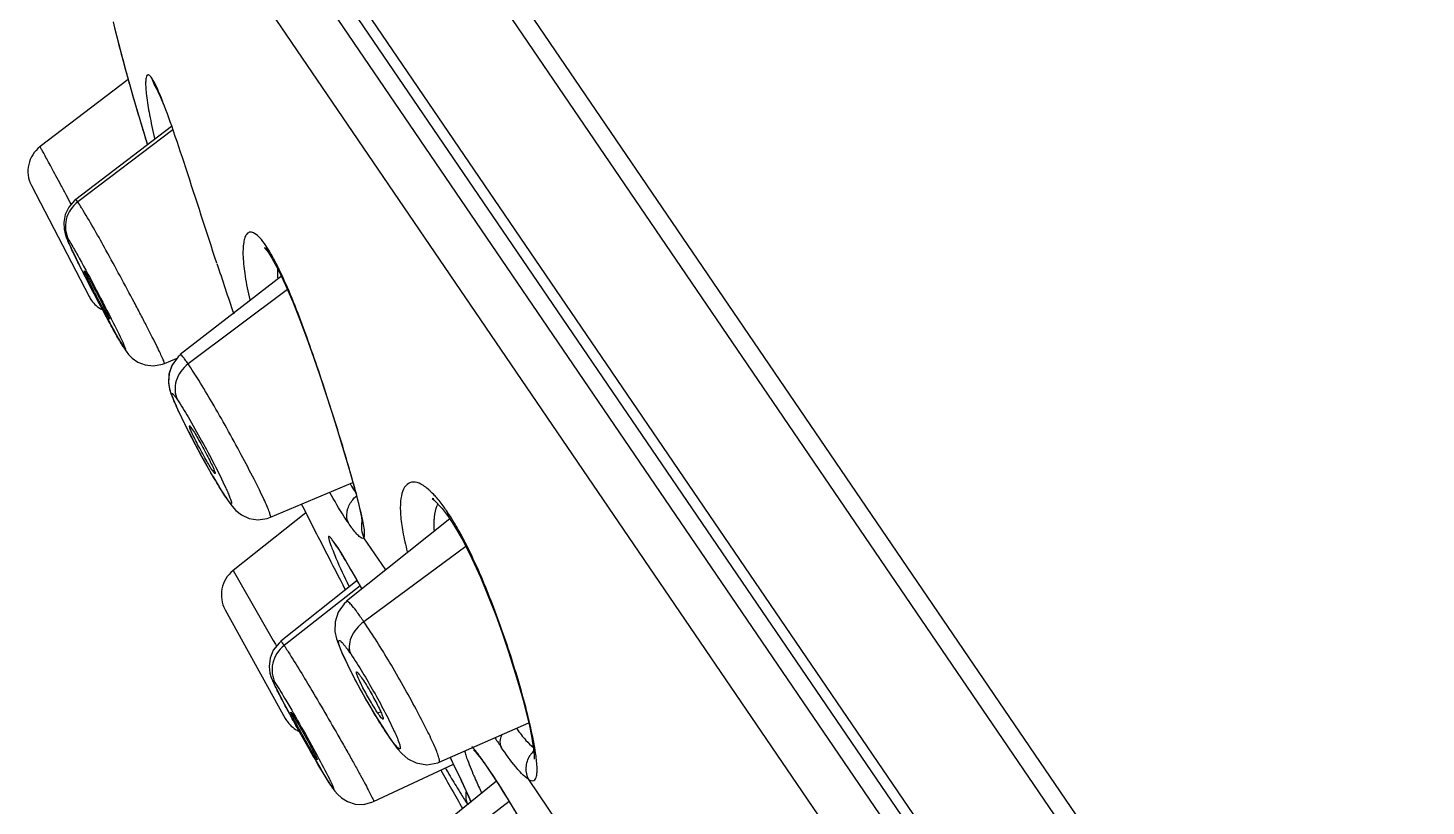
# Model space of a CAD drawing. Header units: millimetres. Extents: x 1122 to 8358, y -1894 to -296.
# Drawn here: x 7940.8 to 7963.43, y -590.79 to -578.2 of the extents above; entities that cross this region are included whole.
import ezdxf

# ---------------------------------------------------------------- set-up
doc = ezdxf.new("R2010")
doc.units = ezdxf.units.MM
doc.header["$LTSCALE"] = 3
doc.layers.add('DEF_LAYER_ASSEM_MEMBER', color=7, linetype='Continuous')

msp = doc.modelspace()

# ---------------------------------------------------------------- linework, layer by layer
at = {"layer": 'DEF_LAYER_ASSEM_MEMBER', "color": 9, "linetype": 'Continuous'}
for p, q in [((7985.436, -635.392), (7941.588, -571.048)), ((7986.127, -633.067), (7944.004, -571.255)), ((7944.813, -571.935), (7987.965, -635.243)), ((7984.202, -634.379), (7942.079, -572.567)), ((7941.642, -573.405), (7983.262, -634.479)), ((7942.859, -579.145), (7942.802, -579.009)), ((7943.142, -579.846), (7941.604, -581.012)), ((7942.732, -580.085), (7942.715, -580.03)), ((7941.48, -581.019), (7941.42, -580.908)), ((7941.496, -581.049), (7941.48, -581.019)), ((7941.604, -581.012), (7941.573, -580.975)), ((7944.695, -581.839), (7944.646, -581.716)), ((7944.998, -582.429), (7943.391, -583.635)), ((7942.351, -583.371), (7942.38, -583.42)), ((7943.804, -585.358), (7943.788, -585.365)), ((7944, -585.791), (7944.026, -585.835)), ((7947.615, -586.125), (7947.581, -586.022)), ((7945.793, -586.587), (7945.766, -586.54)), ((7946.589, -586.967), (7946.236, -586.449)), ((7947.885, -586.59), (7946.235, -587.807)), ((7944.117, -586.98), (7944.766, -588.111)), ((7946.174, -587.227), (7944.944, -588.194)), ((7944.766, -588.111), (7944.802, -588.173)), ((7944.802, -588.173), (7944.819, -588.204)), ((7946.507, -589.265), (7946.461, -589.287)), ((7946.624, -589.641), (7946.644, -589.678)), ((7948.262, -590.21), (7948.24, -590.171)), ((7950.111, -592.135), (7948.902, -590.361)), ((7945.706, -590.464), (7945.729, -590.501)), ((7948.588, -590.719), (7947.324, -591.687))]:
    msp.add_line(p, q, dxfattribs=at)
at = {"layer": 'DEF_LAYER_ASSEM_MEMBER', "color": 7, "linetype": 'Continuous'}
for p, q in [((7985.082, -635.177), (7941.658, -571.457)), ((7942.175, -578.097), (7942.2, -578.196)), ((7942.2, -578.196), (7942.261, -578.44)), ((7942.421, -579.032), (7940.994, -580.117)), ((7942.859, -579.145), (7942.859, -579.145)), ((7942.942, -579.317), (7942.99, -579.434)), ((7943.122, -579.789), (7941.572, -580.975)), ((7940.854, -580.746), (7941.788, -582.545)), ((7944.666, -581.799), (7944.695, -581.839)), ((7944.696, -581.84), (7944.695, -581.839)), ((7944.696, -581.84), (7944.746, -581.92)), ((7941.686, -582.147), (7941.75, -582.273)), ((7941.708, -582.128), (7941.717, -582.139)), ((7944.899, -582.213), (7943.263, -583.484)), ((7941.968, -582.69), (7942.045, -582.834)), ((7942.044, -582.832), (7942.12, -582.971)), ((7942.118, -582.911), (7942.108, -582.9)), ((7942.119, -582.969), (7942.191, -583.1)), ((7942.19, -583.099), (7942.257, -583.217)), ((7942.363, -583.394), (7942.382, -583.423)), ((7942.38, -583.42), (7942.386, -583.429)), ((7942.386, -583.429), (7942.425, -583.48)), ((7943.005, -583.626), (7943.213, -583.541)), ((7943.21, -583.542), (7943.126, -583.659)), ((7943.006, -583.627), (7943.006, -583.627)), ((7943.148, -584.207), (7943.195, -584.315)), ((7943.192, -584.309), (7943.252, -584.439)), ((7943.249, -584.432), (7943.322, -584.582)), ((7943.318, -584.575), (7943.402, -584.741)), ((7943.399, -584.734), (7943.492, -584.913)), ((7943.489, -584.907), (7943.588, -585.093)), ((7943.586, -585.088), (7943.69, -585.277)), ((7943.687, -585.273), (7943.792, -585.456)), ((7943.79, -585.453), (7943.89, -585.622)), ((7943.889, -585.62), (7943.981, -585.767)), ((7944.721, -586.116), (7946.058, -585.554)), ((7943.98, -585.766), (7944.027, -585.836)), ((7944.026, -585.835), (7944.049, -585.868)), ((7944.026, -585.835), (7944.027, -585.836)), ((7944.049, -585.868), (7944.101, -585.938)), ((7945.296, -586.046), (7944.117, -586.98)), ((7947.504, -585.974), (7947.615, -586.125)), ((7944.722, -586.117), (7944.722, -586.117)), ((7947.628, -586.14), (7945.952, -587.474)), ((7947.616, -586.126), (7947.615, -586.125)), ((7947.616, -586.126), (7947.693, -586.245)), ((7947.693, -586.245), (7947.84, -586.5)), ((7945.793, -586.587), (7945.793, -586.587)), ((7945.793, -586.587), (7945.811, -586.614)), ((7945.811, -586.614), (7945.871, -586.708)), ((7946.124, -587.14), (7944.888, -588.124)), ((7943.99, -587.614), (7944.963, -589.373)), ((7945.957, -587.481), (7945.918, -587.516)), ((7945.957, -587.481), (7945.957, -587.481)), ((7945.968, -588.5), (7946.063, -588.689)), ((7946.063, -588.689), (7946.175, -588.899)), ((7946.175, -588.899), (7946.301, -589.123)), ((7945.051, -589.273), (7945.067, -589.292)), ((7946.301, -589.123), (7946.434, -589.348)), ((7945.03, -589.295), (7945.095, -589.414)), ((7946.434, -589.348), (7946.566, -589.56)), ((7947.452, -590.079), (7948.903, -589.446)), ((7946.566, -589.56), (7946.645, -589.678)), ((7946.644, -589.678), (7946.645, -589.678)), ((7945.311, -589.801), (7945.386, -589.932)), ((7945.386, -589.932), (7945.461, -590.063)), ((7945.461, -590.063), (7945.532, -590.184)), ((7945.481, -590.041), (7945.465, -590.021)), ((7946.392, -590.718), (7947.683, -590.113)), ((7947.629, -590.002), (7947.669, -590.084)), ((7948.19, -590.107), (7948.262, -590.21)), ((7945.598, -590.294), (7945.659, -590.393)), ((7945.658, -590.392), (7945.71, -590.473)), ((7945.659, -590.393), (7945.71, -590.473)), ((7948.379, -590.388), (7947.108, -591.417)), ((7948.262, -590.21), (7948.262, -590.21)), ((7948.262, -590.21), (7948.32, -590.296)), ((7945.71, -590.473), (7945.729, -590.502)), ((7945.765, -590.551), (7945.805, -590.599))]:
    msp.add_line(p, q, dxfattribs=at)
for points in [[(7942.261, -578.44), (7942.371, -578.855), (7942.522, -579.393), (7942.711, -580.02), (7942.733, -580.086)], [(7942.859, -579.145), (7942.873, -579.168), (7942.902, -579.227), (7942.942, -579.317)], [(7941.573, -580.975), (7941.553, -580.991), (7941.459, -581.097), (7941.4, -581.218)], [(7941.4, -581.218), (7941.377, -581.343), (7941.382, -581.452), (7941.4, -581.53), (7941.418, -581.583), (7941.438, -581.633), (7941.464, -581.691), (7941.495, -581.758), (7941.532, -581.837)], [(7944.631, -581.756), (7944.627, -581.753), (7944.666, -581.799)], [(7941.532, -581.837), (7941.577, -581.928), (7941.628, -582.032), (7941.686, -582.147)], [(7944.746, -581.92), (7944.854, -582.117), (7944.968, -582.359)], [(7941.75, -582.273), (7941.82, -582.408), (7941.893, -582.548), (7941.968, -582.69)], [(7944.968, -582.359), (7945.085, -582.631), (7945.2, -582.922), (7945.311, -583.222), (7945.419, -583.524), (7945.521, -583.824), (7945.619, -584.117), (7945.71, -584.401), (7945.796, -584.673), (7945.874, -584.927), (7945.945, -585.162), (7946.008, -585.377), (7946.063, -585.572), (7946.109, -585.744), (7946.147, -585.892), (7946.175, -586.016), (7946.194, -586.113), (7946.204, -586.18), (7946.205, -586.187)], [(7942.191, -583.1), (7942.257, -583.218), (7942.315, -583.316), (7942.363, -583.394)], [(7942.257, -583.217), (7942.315, -583.316), (7942.363, -583.394)], [(7942.425, -583.48), (7942.486, -583.542), (7942.577, -583.604), (7942.694, -583.65), (7942.83, -583.664), (7942.973, -583.639), (7943.006, -583.627)], [(7943.267, -583.487), (7943.228, -583.521), (7943.132, -583.647), (7943.081, -583.789), (7943.072, -583.93), (7943.09, -584.038)], [(7943.126, -583.659), (7943.078, -583.801), (7943.073, -583.94), (7943.091, -584.044), (7943.117, -584.127)], [(7943.09, -584.038), (7943.116, -584.122), (7943.151, -584.213)], [(7947.366, -585.82), (7947.341, -585.813), (7947.375, -585.839), (7947.504, -585.974)], [(7944.101, -585.938), (7944.162, -586.005), (7944.252, -586.076), (7944.376, -586.134), (7944.518, -586.157), (7944.67, -586.136), (7944.722, -586.117)], [(7945.763, -586.545), (7945.76, -586.541), (7945.769, -586.554), (7945.793, -586.587)], [(7947.84, -586.5), (7947.984, -586.784), (7948.121, -587.085), (7948.249, -587.393), (7948.368, -587.7), (7948.477, -588.002), (7948.575, -588.293), (7948.664, -588.571), (7948.742, -588.834), (7948.811, -589.078), (7948.868, -589.298), (7948.913, -589.493), (7948.948, -589.66), (7948.972, -589.799), (7948.987, -589.908), (7948.992, -589.985), (7948.993, -590.027), (7948.992, -590.032)], [(7945.871, -586.708), (7945.943, -586.828), (7946.026, -586.968), (7946.116, -587.125), (7946.201, -587.276)], [(7945.918, -587.516), (7945.818, -587.652), (7945.768, -587.811), (7945.767, -587.963), (7945.793, -588.084), (7945.833, -588.2)], [(7944.891, -588.126), (7944.861, -588.152), (7944.768, -588.269)], [(7944.768, -588.269), (7944.716, -588.4), (7944.702, -588.531), (7944.715, -588.639), (7944.736, -588.709), (7944.756, -588.758), (7944.778, -588.806), (7944.803, -588.859), (7944.835, -588.923), (7944.873, -588.998)], [(7945.833, -588.2), (7945.891, -588.338), (7945.968, -588.5)], [(7944.873, -588.998), (7944.918, -589.086), (7944.971, -589.185), (7945.03, -589.295)], [(7945.095, -589.414), (7945.164, -589.539), (7945.237, -589.669), (7945.311, -589.801)], [(7946.644, -589.678), (7946.693, -589.748), (7946.776, -589.858)], [(7946.776, -589.858), (7946.855, -589.947), (7946.948, -590.026), (7947.08, -590.093), (7947.252, -590.122), (7947.429, -590.089), (7947.452, -590.079)], [(7948.017, -589.887), (7948.011, -589.882), (7948.017, -589.888), (7948.042, -589.915)], [(7948.042, -589.915), (7948.081, -589.962), (7948.131, -590.026), (7948.19, -590.107)], [(7945.46, -590.061), (7945.532, -590.182), (7945.599, -590.295)], [(7947.669, -590.084), (7947.733, -590.216), (7947.791, -590.336), (7947.842, -590.443), (7947.885, -590.537)], [(7948.32, -590.296), (7948.449, -590.496), (7948.586, -590.716), (7948.727, -590.951), (7948.87, -591.194), (7949.011, -591.442), (7949.15, -591.691), (7949.285, -591.936), (7949.413, -592.175), (7949.535, -592.406), (7949.608, -592.548)], [(7945.729, -590.501), (7945.734, -590.509), (7945.765, -590.551)], [(7945.805, -590.599), (7945.872, -590.66), (7945.97, -590.72), (7946.092, -590.758), (7946.226, -590.764), (7946.363, -590.731), (7946.392, -590.719)], [(7947.885, -590.537), (7947.922, -590.617), (7947.951, -590.683), (7947.967, -590.722)]]:
    msp.add_lwpolyline(points, dxfattribs=at)
at = {"layer": 'DEF_LAYER_ASSEM_MEMBER', "color": 9, "linetype": 'Continuous'}
for centre, radius, start, end in [((7973.787, -570.34), 32.549, 193.967, 195.1979), ((7972.711, -570.629), 31.435, 195.2044, 195.5923), ((7972.653, -570.645), 31.375, 195.5908, 196.2143), ((7972.563, -570.671), 31.281, 196.2161, 196.8047), ((7972.269, -570.76), 30.974, 196.8039, 197.4151), ((8038.183, -551.02), 99.287, 198.18515, 198.68159), ((7940.249, -587.43), 6.099, 13.0111, 13.1348), ((7947.829, -586.087), 0.438, 154.2946, 158.1855), ((7944.862, -587.885), 3.296, 32.6572, 34.4167), ((7944.199, -588.308), 4.082, 30.2805, 32.6377), ((7946.594, -586.272), 0.399, 167.3416, 206.2204), ((7943.62, -587.998), 2.594, 33.2591, 34.2016), ((7933.883, -593.979), 14.023, 30.1553, 30.8516), ((7924.429, -599.44), 24.941, 29.2116, 30.0905), ((7949.697, -587.548), 3.719, 214.2604, 215.0005), ((7954.745, -585.56), 7.605, 212.9038, 214.2297), ((7949.257, -589.496), 1.452, 196.0804, 197.4622), ((7949.276, -590.191), 0.414, 135.0864, 147.9545), ((7912.735, -607.23), 38.916, 26.0528, 26.2796), ((7941.768, -594.577), 7.83, 33.9635, 34.2476), ((7943.904, -592.461), 4.422, 23.0126, 23.6793)]:
    msp.add_arc(centre, radius, start, end, dxfattribs=at)
at = {"layer": 'DEF_LAYER_ASSEM_MEMBER', "color": 7, "linetype": 'Continuous'}
for centre, radius, start, end in [((7941.297, -580.515), 0.5, 127.2837, 207.4412), ((8159.081, -477.207), 239.896, 206.94212, 207.14829), ((8141.898, -486.019), 220.585, 207.14806, 207.32888), ((7944.428, -587.372), 0.5, 128.4032, 208.9412), ((8035.03, -541.349), 100.26, 209.16474, 209.57334)]:
    msp.add_arc(centre, radius, start, end, dxfattribs=at)
at = {"layer": 'DEF_LAYER_ASSEM_MEMBER', "color": 9, "linetype": 'Continuous'}
for points, start_tangent, end_tangent in [([(8000.492, -618.25), (7998.496, -615.297), (7996.276, -611.909), (7993.855, -608.148), (7991.173, -604.144), (7988.212, -600.007), (7985.006, -595.822), (7981.636, -591.642), (7978.189, -587.511), (7971.32, -579.639), (7964.89, -572.667), (7955.394, -562.732)], (-0.544815, 0.838556), (-0.694865, 0.71914)), ([(7942.724, -578.965), (7942.709, -579.004), (7942.702, -579.072), (7942.704, -579.168), (7942.716, -579.289), (7942.765, -579.6), (7942.848, -579.985)], (-0.623543, -0.781789), (0.233023, -0.972471)), ([(7942.802, -579.009), (7942.777, -578.977), (7942.756, -578.959), (7942.738, -578.955), (7942.724, -578.965)], (-0.555874, 0.831267), (-0.597946, -0.801536)), ([(7942.86, -579.111), (7942.844, -579.081), (7942.802, -579.009)], (-0.44407, 0.895992), (-0.569949, 0.82168)), ([(7942.93, -579.267), (7942.911, -579.223), (7942.86, -579.111)], (-0.384869, 0.922971), (-0.44407, 0.895992)), ([(7943.855, -582.006), (7943.352, -580.46), (7943.124, -579.783), (7942.93, -579.268)], (-0.312303, 0.949983), (-0.387447, 0.921892)), ([(7941.42, -580.908), (7941.332, -580.742), (7941.25, -580.59), (7941.177, -580.454), (7941.115, -580.338), (7941.063, -580.244), (7941.043, -580.206), (7941.026, -580.174), (7941.012, -580.15), (7941.002, -580.132), (7940.996, -580.121), (7940.994, -580.117)], (-0.470898, 0.882188), (-0.795591, -0.605834)), ([(7941.604, -581.012), (7941.417, -581.297), (7941.455, -581.628)], (-0.796675, -0.604408), (0.457129, -0.8894)), ([(7941.691, -581.15), (7941.665, -581.107), (7941.604, -581.012)], (-0.517924, 0.855426), (-0.565602, 0.824679)), ([(7943.006, -583.627), (7943.006, -583.621), (7943.002, -583.607), (7942.994, -583.584), (7942.981, -583.552), (7942.94, -583.465), (7942.883, -583.346), (7942.809, -583.199), (7942.722, -583.029), (7942.624, -582.84), (7942.517, -582.637), (7942.288, -582.21), (7942.06, -581.793), (7941.691, -581.15)], (0.92875, 0.370707), (-0.517924, 0.855426)), ([(7944.466, -581.521), (7944.395, -581.501), (7944.365, -581.51), (7944.339, -581.532), (7944.309, -581.587), (7944.289, -581.668), (7944.279, -581.899), (7944.311, -582.212), (7944.387, -582.595)], (-0.863274, 0.504736), (0.230472, -0.973079)), ([(7944.646, -581.716), (7944.55, -581.592), (7944.466, -581.522)], (-0.55934, 0.828938), (-0.870172, 0.492747)), ([(7942.284, -583.262), (7942.164, -583.051), (7942.012, -582.772), (7941.848, -582.461), (7941.69, -582.155), (7941.62, -582.016), (7941.559, -581.891), (7941.508, -581.786), (7941.47, -581.702), (7941.455, -581.669), (7941.444, -581.643), (7941.437, -581.623), (7941.433, -581.609), (7941.433, -581.603), (7941.436, -581.604), (7941.444, -581.613), (7941.455, -581.628)], (-0.50596, 0.862557), (0.563138, -0.826363)), ([(7941.455, -581.628), (7941.523, -581.738), (7941.628, -581.924), (7941.904, -582.436), (7942.179, -582.971), (7942.351, -583.329)], (0.563138, -0.826363), (0.3944, -0.918939)), ([(7944.751, -581.886), (7944.724, -581.839), (7944.646, -581.716)], (-0.487623, 0.873054), (-0.566632, 0.823971)), ([(7944.864, -582.106), (7944.835, -582.047), (7944.751, -581.886)], (-0.434673, 0.900588), (-0.487623, 0.873054)), ([(7944.841, -582.241), (7944.84, -582.202), (7944.841, -582.094)], (-0.035861, 0.999357), (0.040559, 0.999177)), ([(7946.189, -586.044), (7945.971, -585.235), (7945.643, -584.172), (7945.259, -583.057), (7944.865, -582.107)], (-0.227233, 0.973841), (-0.437158, 0.899385)), ([(7942.351, -583.371), (7942.338, -583.351), (7942.284, -583.262)], (-0.563148, 0.826356), (-0.50596, 0.862557)), ([(7942.351, -583.329), (7942.361, -583.354), (7942.368, -583.373), (7942.372, -583.386), (7942.374, -583.394), (7942.372, -583.397), (7942.368, -583.394), (7942.361, -583.385), (7942.351, -583.371)], (0.3944, -0.918939), (-0.563148, 0.826356)), ([(7943.391, -583.635), (7943.343, -583.566), (7943.306, -583.518), (7943.281, -583.492), (7943.267, -583.487)], (-0.562626, 0.826712), (-0.795981, -0.605322)), ([(7943.391, -583.635), (7943.196, -583.909), (7943.217, -584.215)], (-0.799837, -0.600217), (0.444573, -0.895743)), ([(7944.722, -586.117), (7944.724, -586.094), (7944.706, -586.036), (7944.67, -585.944), (7944.615, -585.822), (7944.543, -585.673), (7944.457, -585.501), (7944.25, -585.105), (7944.016, -584.676), (7943.779, -584.261), (7943.562, -583.899), (7943.391, -583.635)], (0.903515, 0.428556), (-0.564414, 0.825492)), ([(7943.894, -585.625), (7943.741, -585.365), (7943.572, -585.062), (7943.409, -584.752), (7943.335, -584.606), (7943.27, -584.473), (7943.216, -584.357), (7943.173, -584.261), (7943.145, -584.187), (7943.13, -584.138), (7943.128, -584.124), (7943.13, -584.116), (7943.135, -584.115), (7943.144, -584.121), (7943.157, -584.134), (7943.174, -584.154), (7943.217, -584.215)], (-0.521489, 0.853258), (0.563138, -0.826363)), ([(7943.217, -584.215), (7943.389, -584.491), (7943.608, -584.877), (7943.998, -585.639)], (0.563138, -0.826363), (0.41725, -0.908792)), ([(7944, -585.791), (7943.977, -585.756), (7943.894, -585.625)], (-0.563143, 0.826359), (-0.521489, 0.853258)), ([(7943.998, -585.639), (7944.034, -585.72), (7944.062, -585.787), (7944.081, -585.838), (7944.09, -585.873), (7944.092, -585.885), (7944.091, -585.892), (7944.087, -585.894), (7944.082, -585.892), (7944.074, -585.886), (7944.063, -585.876), (7944.036, -585.842)], (0.41725, -0.908792), (-0.600055, 0.799959)), ([(7946.012, -585.574), (7946.036, -585.613), (7946.103, -585.72)], (0.511875, -0.85906), (0.546995, -0.837136)), ([(7947.308, -585.691), (7947.158, -585.581), (7947.032, -585.547), (7946.934, -585.584), (7946.865, -585.689), (7946.829, -585.854), (7946.828, -586.077), (7946.864, -586.352), (7946.937, -586.674)], (-0.733124, 0.680095), (0.256873, -0.966445)), ([(7944.036, -585.842), (7944.028, -585.831), (7944, -585.791)], (-0.600055, 0.799959), (-0.563143, 0.826359)), ([(7945.984, -586.209), (7945.917, -586.108), (7945.683, -585.714)], (-0.562668, 0.826683), (-0.49202, 0.870584)), ([(7945.976, -585.974), (7946.069, -585.816), (7946.115, -585.772)], (0.301595, 0.953436), (0.773853, 0.633366)), ([(7947.398, -585.784), (7947.375, -585.759), (7947.309, -585.693)], (-0.666693, 0.745332), (-0.73675, 0.676165)), ([(7947.581, -586.022), (7947.534, -585.955), (7947.398, -585.784)], (-0.560443, 0.828193), (-0.666693, 0.745332)), ([(7945.984, -586.209), (7945.962, -586.034), (7945.976, -585.974)], (-0.393703, 0.919238), (0.301595, 0.953436)), ([(7946.236, -586.448), (7946.247, -586.403), (7946.242, -586.32), (7946.224, -586.204), (7946.192, -586.057)], (0.578329, 0.815803), (-0.22513, 0.974329)), ([(7947.373, -586.194), (7947.378, -586.115), (7947.422, -585.925)], (0.042001, 0.999118), (0.372464, 0.928047)), ([(7946.056, -586.31), (7946.039, -586.287), (7945.984, -586.209)], (-0.603534, 0.797337), (-0.564199, 0.825639)), ([(7946.236, -586.449), (7946.211, -586.458), (7946.173, -586.438), (7946.121, -586.389), (7946.056, -586.31)], (-0.590391, -0.807117), (-0.603534, 0.797337)), ([(7947.373, -586.324), (7947.372, -586.29), (7947.373, -586.194)], (-0.038714, 0.99925), (0.042001, 0.999118)), ([(7947.871, -586.518), (7947.834, -586.448), (7947.724, -586.249)], (-0.457074, 0.889429), (-0.504934, 0.863158)), ([(7945.766, -586.54), (7945.724, -586.482), (7945.693, -586.444), (7945.681, -586.434), (7945.673, -586.428), (7945.666, -586.428), (7945.663, -586.434), (7945.663, -586.444), (7945.665, -586.46), (7945.677, -586.508), (7945.701, -586.575), (7945.735, -586.662)], (-0.563155, 0.826351), (0.375933, -0.926647)), ([(7949.013, -589.928), (7948.868, -589.243), (7948.611, -588.361), (7948.27, -587.408), (7947.872, -586.52)], (-0.147542, 0.989056), (-0.459431, 0.888213)), ([(7945.735, -586.662), (7945.782, -586.776), (7945.99, -587.23)], (0.375933, -0.926647), (0.42952, -0.903058)), ([(7945.922, -586.788), (7945.885, -586.727), (7945.79, -586.575)], (-0.513463, 0.858112), (-0.548876, 0.835904)), ([(7946.235, -587.807), (7946.128, -587.656), (7946.045, -587.55), (7945.988, -587.492), (7945.957, -587.481)], (-0.562776, 0.826609), (-0.789221, -0.614109)), ([(7946.235, -587.807), (7946.114, -587.922), (7946.028, -588.063), (7945.997, -588.208), (7946.021, -588.329)], (-0.804826, -0.593511), (0.417166, -0.90883)), ([(7947.452, -590.079), (7947.459, -590.058), (7947.449, -590.008), (7947.423, -589.932), (7947.382, -589.831), (7947.256, -589.562), (7947.08, -589.224), (7946.873, -588.847), (7946.651, -588.464), (7946.235, -587.807)], (0.910859, 0.412718), (-0.56404, 0.825747)), ([(7944.889, -588.124), (7944.895, -588.128), (7944.906, -588.141), (7944.922, -588.163), (7944.944, -588.194)], (0.962562, 0.27106), (0.562707, -0.826657)), ([(7946.624, -589.641), (7946.252, -589.033), (7946.068, -588.694), (7945.989, -588.538), (7945.924, -588.4), (7945.873, -588.285), (7945.84, -588.196), (7945.825, -588.137), (7945.829, -588.111), (7945.838, -588.11), (7945.851, -588.117), (7945.869, -588.132), (7945.892, -588.156), (7945.949, -588.228), (7946.021, -588.329)], (-0.563142, 0.82636), (0.563138, -0.826363)), ([(7944.944, -588.194), (7944.759, -588.48), (7944.802, -588.805)], (-0.786293, -0.617854), (0.4787, -0.877979)), ([(7944.944, -588.194), (7944.958, -588.215), (7945.011, -588.296)], (0.563311, -0.826245), (0.540025, -0.841649)), ([(7945.011, -588.296), (7945.393, -588.921), (7945.633, -589.33), (7945.874, -589.748), (7945.987, -589.947), (7946.09, -590.132), (7946.182, -590.298), (7946.26, -590.442), (7946.321, -590.559), (7946.364, -590.645), (7946.378, -590.676), (7946.388, -590.698), (7946.392, -590.712), (7946.392, -590.718)], (0.540025, -0.841649), (-0.886904, -0.461953)), ([(7946.021, -588.329), (7946.393, -588.938), (7946.722, -589.571)], (0.563138, -0.826363), (0.418274, -0.908321)), ([(7945.625, -590.337), (7945.49, -590.112), (7945.327, -589.828), (7945.155, -589.522), (7944.995, -589.23), (7944.868, -588.988), (7944.788, -588.825), (7944.764, -588.76), (7944.802, -588.805)], (-0.52399, 0.851725), (0.563138, -0.826363)), ([(7944.802, -588.805), (7944.971, -589.078), (7945.222, -589.513), (7945.482, -589.983), (7945.676, -590.351)], (0.563138, -0.826363), (0.447459, -0.894304)), ([(7946.722, -589.571), (7946.805, -589.771), (7946.822, -589.832), (7946.824, -589.851), (7946.821, -589.863), (7946.814, -589.866), (7946.803, -589.862), (7946.787, -589.851), (7946.767, -589.831), (7946.744, -589.804), (7946.716, -589.77), (7946.651, -589.681)], (0.418274, -0.908321), (-0.573768, 0.819018)), ([(7948.457, -589.837), (7948.445, -589.791), (7948.468, -589.636)], (-0.354723, 0.934971), (0.383239, 0.923649)), ([(7948.708, -589.539), (7948.858, -589.728), (7948.981, -589.844)], (0.588364, -0.808596), (0.806366, -0.591416)), ([(7947.872, -589.932), (7947.898, -590.008), (7948.016, -590.304)], (0.299525, -0.954089), (0.397389, -0.91765)), ([(7948.039, -589.894), (7948.024, -589.876), (7947.982, -589.828)], (-0.626502, 0.77942), (-0.665716, 0.746205)), ([(7948.24, -590.171), (7948.184, -590.09), (7948.039, -589.894)], (-0.56312, 0.826375), (-0.626502, 0.77942)), ([(7948.762, -590.235), (7948.694, -590.158), (7948.457, -589.838)], (-0.677049, 0.735938), (-0.563761, 0.825938)), ([(7948.902, -590.361), (7948.984, -590.378), (7949.028, -590.308), (7949.037, -590.242), (7949.037, -590.156), (7949.013, -589.928)], (0.85135, -0.524597), (-0.147542, 0.989056)), ([(7947.555, -590.177), (7947.612, -590.275), (7947.766, -590.53)], (0.504446, -0.863443), (0.522594, -0.852582)), ([(7947.954, -590.685), (7947.905, -590.576), (7947.696, -590.138)], (-0.40129, 0.915951), (-0.439132, 0.898423)), ([(7948.902, -590.361), (7948.863, -590.169), (7948.924, -589.971)], (-0.438732, 0.898618), (0.529861, 0.848085)), ([(7945.706, -590.464), (7945.69, -590.439), (7945.625, -590.337)], (-0.563133, 0.826366), (-0.52399, 0.851725)), ([(7945.676, -590.351), (7945.714, -590.429), (7945.727, -590.459), (7945.737, -590.482), (7945.743, -590.498), (7945.745, -590.508), (7945.743, -590.51), (7945.738, -590.506)], (0.447459, -0.894304), (-0.693695, 0.720269)), ([(7948.016, -590.304), (7948.044, -590.368), (7948.141, -590.579)], (0.397389, -0.91765), (0.425077, -0.905157)), ([(7949.613, -592.553), (7948.914, -591.269), (7948.262, -590.203)], (-0.458172, 0.888863), (-0.558698, 0.829371)), ([(7948.902, -590.361), (7948.871, -590.339), (7948.762, -590.235)], (-0.848562, 0.529096), (-0.677049, 0.735938)), ([(7945.738, -590.506), (7945.732, -590.499), (7945.706, -590.464)], (-0.693695, 0.720269), (-0.563133, 0.826366)), ([(7947.766, -590.53), (7947.809, -590.6), (7947.918, -590.77)], (0.522594, -0.852582), (0.555346, -0.83162)), ([(7947.917, -590.761), (7947.901, -590.715), (7947.892, -590.559)], (-0.397445, 0.917626), (0.147748, 0.989025))]:
    msp.add_spline(points, degree=3, dxfattribs=dict(at, start_tangent=start_tangent, end_tangent=end_tangent))
at = {"layer": 'DEF_LAYER_ASSEM_MEMBER', "color": 7, "linetype": 'Continuous'}
for points, start_tangent, end_tangent in [([(7942.108, -582.9), (7942.018, -582.743), (7941.949, -582.616), (7941.876, -582.477), (7941.808, -582.344), (7941.778, -582.284), (7941.753, -582.232), (7941.732, -582.189), (7941.718, -582.157), (7941.71, -582.137), (7941.708, -582.129)], (-0.563147, 0.826357), (0.795885, 0.605448)), ([(7941.717, -582.139), (7941.771, -582.23), (7941.858, -582.388), (7942.045, -582.749)], (0.563138, -0.826363), (0.444178, -0.895939)), ([(7941.788, -582.545), (7941.825, -582.606), (7941.996, -582.756)], (0.460856, -0.887475), (0.881721, -0.471772)), ([(7942.045, -582.749), (7942.078, -582.816), (7942.102, -582.867), (7942.11, -582.885), (7942.115, -582.899), (7942.118, -582.907), (7942.118, -582.911)], (0.444178, -0.895939), (-0.923184, -0.384358)), ([(7943.788, -585.365), (7943.678, -585.183), (7943.61, -585.062), (7943.544, -584.936), (7943.485, -584.82), (7943.441, -584.725), (7943.425, -584.689), (7943.415, -584.661), (7943.41, -584.643), (7943.41, -584.636)], (-0.563143, 0.82636), (0.791422, 0.61127)), ([(7943.41, -584.636), (7943.422, -584.644), (7943.447, -584.677)], (0.791422, 0.61127), (0.563138, -0.826363)), ([(7943.447, -584.677), (7943.559, -584.862), (7943.628, -584.985), (7943.695, -585.112), (7943.754, -585.228), (7943.798, -585.322), (7943.813, -585.358), (7943.823, -585.385), (7943.828, -585.402), (7943.827, -585.409)], (0.563138, -0.826363), (-0.92016, -0.391543)), ([(7943.827, -585.409), (7943.822, -585.407), (7943.814, -585.399), (7943.788, -585.365)], (-0.92016, -0.391543), (-0.563143, 0.82636)), ([(7946.461, -589.287), (7946.342, -589.096), (7946.279, -588.985), (7946.22, -588.876), (7946.171, -588.777), (7946.135, -588.698), (7946.117, -588.645), (7946.114, -588.629), (7946.116, -588.621)], (-0.563141, 0.826361), (0.783943, 0.620832)), ([(7946.116, -588.621), (7946.126, -588.624), (7946.143, -588.641), (7946.167, -588.671), (7946.198, -588.714)], (0.783943, 0.620832), (0.563138, -0.826363)), ([(7946.198, -588.714), (7946.318, -588.907), (7946.383, -589.021), (7946.442, -589.132), (7946.492, -589.232), (7946.527, -589.31), (7946.545, -589.362), (7946.547, -589.377), (7946.545, -589.384)], (0.563138, -0.826363), (-0.915243, -0.402903)), ([(7945.465, -590.021), (7945.364, -589.856), (7945.292, -589.732), (7945.218, -589.599), (7945.15, -589.473), (7945.12, -589.418), (7945.095, -589.37), (7945.075, -589.33), (7945.061, -589.3), (7945.053, -589.281), (7945.052, -589.274)], (-0.563134, 0.826366), (0.783495, 0.621398)), ([(7944.963, -589.373), (7945.002, -589.433), (7945.179, -589.579)], (0.483921, -0.875112), (0.896701, -0.442636)), ([(7945.067, -589.292), (7945.132, -589.396), (7945.228, -589.561), (7945.42, -589.911)], (0.563138, -0.826363), (0.463439, -0.886129)), ([(7946.545, -589.384), (7946.534, -589.379), (7946.516, -589.361), (7946.492, -589.33), (7946.461, -589.287)], (-0.915243, -0.402903), (-0.563141, 0.826361)), ([(7945.42, -589.911), (7945.448, -589.965), (7945.468, -590.006), (7945.479, -590.031), (7945.481, -590.041)], (0.463439, -0.886129), (-0.905473, -0.424405))]:
    msp.add_spline(points, degree=3, dxfattribs=dict(at, start_tangent=start_tangent, end_tangent=end_tangent))

doc.saveas('drawing.dxf')
